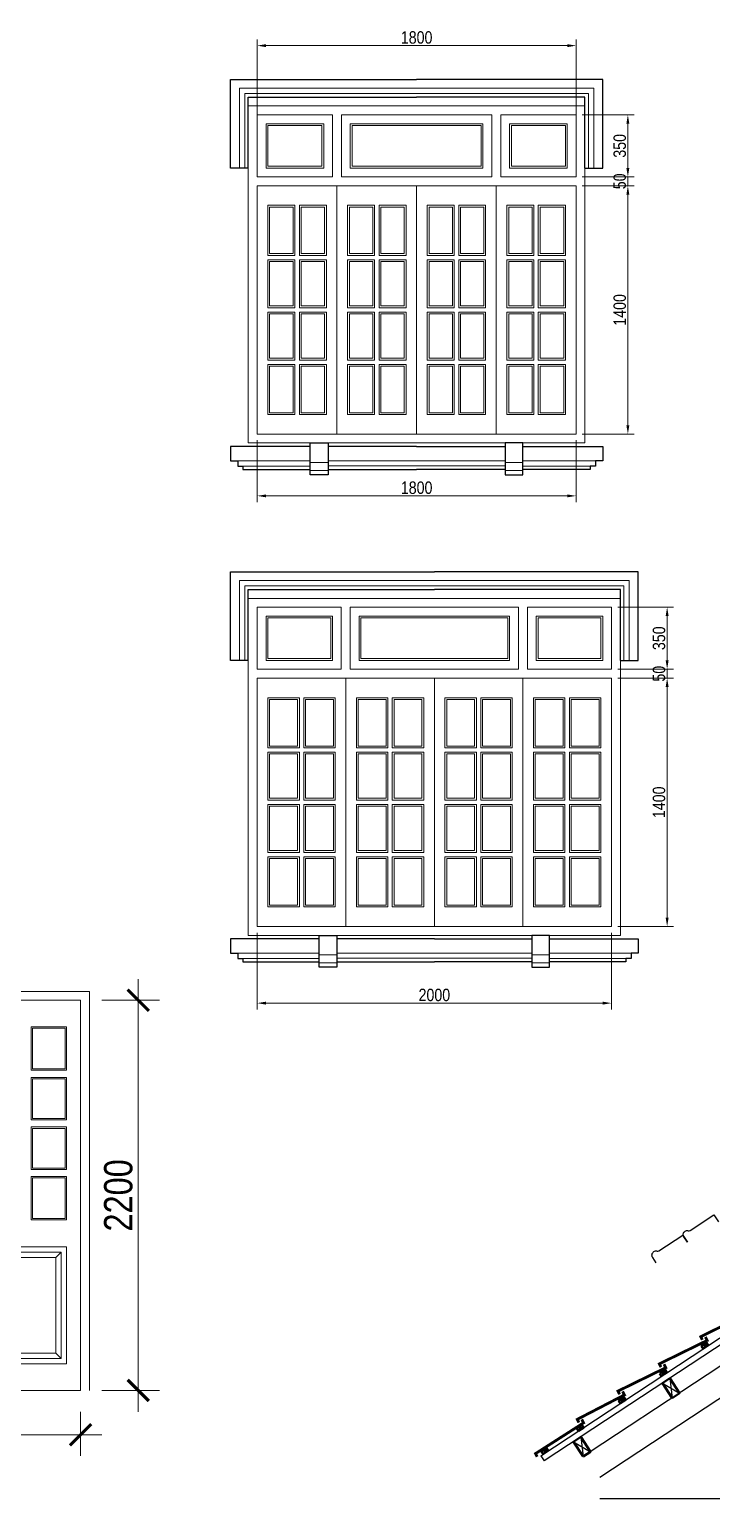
# Model space of a CAD drawing. Header units: millimetres. Extents: x -37049 to 129367, y 25385 to 90033.
# Drawn here: x 57353 to 61204, y 39070 to 47353 of the extents above; entities that cross this region are included whole.
import ezdxf

# ---------------------------------------------------------------- set-up
doc = ezdxf.new("R2010")
doc.units = ezdxf.units.MM
doc.header["$MEASUREMENT"] = 0
for name, color, linetype, lineweight in [('NCKHBAO', 191, 'Continuous', 13), ('NCUA', 4, 'Continuous', 20), ('NCUAMANH', 32, 'Continuous', 9), ('NKT', 9, 'Continuous', 0), ('NMANH2', 35, 'Continuous', 9), ('NMANH3', 25, 'Continuous', 9), ('NNGOI', 20, 'Continuous', 9), ('NTHAY2', 51, 'Continuous', 25), ('NTHAY3', 41, 'Continuous', 25), ('Ntuong2', 150, 'Continuous', 50)]:
    doc.layers.add(name, color=color, linetype=linetype, lineweight=lineweight)
doc.styles.add('AVO', font='vhelvcn.ttf')
doc.dimstyles.new('100', dxfattribs={"dimscale": 0, "dimtxt": 160, "dimasz": 120, "dimexe": 120, "dimexo": 120, "dimgap": 30, "dimtad": 1, "dimdec": 0, "dimzin": 0, "dimdsep": 46, "dimtxsty": 'AVO', "dimblk1": 'ARCHTICK', "dimblk2": 'ARCHTICK', "dimsah": 1, "dimcen": -2, "dimdle": 120, "dimclrd": 256, "dimclre": 256, "dimclrt": 7, "dimadec": 0, "dimazin": 0, "dimtfac": 1, "dimtdec": 0, "dimtix": 1, "dimtmove": 2, "dimatfit": 3, "dimldrblk": 'ARCHTICK', "dimfxl": 0, "dimtolj": 1, "dimtzin": 0, "dimlwd": 0, "dimlwe": 0, "dimarcsym": 0})
doc.dimstyles.new('100 Snho', dxfattribs={"dimscale": 0, "dimtxt": 70, "dimasz": 50, "dimexe": 35, "dimexo": 35, "dimgap": 10, "dimtad": 1, "dimdec": 0, "dimzin": 0, "dimdsep": 46, "dimtxsty": 'AVO', "dimcen": -2, "dimdle": 50, "dimclrd": 256, "dimclre": 256, "dimclrt": 3, "dimadec": 0, "dimazin": 0, "dimtfac": 1, "dimtdec": 0, "dimtix": 1, "dimtmove": 2, "dimatfit": 1, "dimldrblk": 'ARCHTICK', "dimfxl": 0, "dimtolj": 1, "dimtzin": 0, "dimlwd": -1, "dimlwe": -1, "dimarcsym": 0})

# ---------------------------------------------------------------- blocks, each defined once
blk = doc.blocks.new('*D456')
at = {"layer": 'DEFPOINTS', "color": 0}
for p in [(58639.1, 42295.5), (60639.1, 42295.5), (60639.1, 41863.2)]:
    blk.add_point(p, dxfattribs=at)
at = {"layer": 'NKT'}
for p, q in [((58639.1, 42260.5), (58639.1, 41828.2)), ((60639.1, 42260.5), (60639.1, 41828.2)), ((58689.1, 41863.2), (60589.1, 41863.2))]:
    blk.add_line(p, q, dxfattribs=at)
for points in [[(58689.1, 41871.6), (58689.1, 41854.9), (58639.1, 41863.2)], [(60589.1, 41871.6), (60589.1, 41854.9), (60639.1, 41863.2)]]:
    blk.add_solid(points, dxfattribs=at)
at = {"layer": 'NKT', "color": 3, "insert": (59639.1, 41909), "char_height": 70, "attachment_point": 5, "style": 'AVO'}
blk.add_mtext('\\A1;2000', dxfattribs=at)
blk = doc.blocks.new('_ARCHTICK')
at = {"color": 0, "linetype": 'ByBlock', "const_width": 0.15}
blk.add_lwpolyline([(-0.5, -0.5), (0.5, 0.5)], dxfattribs=at)
blk = doc.blocks.new('*D457')
at = {"layer": 'DEFPOINTS', "color": 0}
for p in [(60639.1, 43695.5), (60952.9, 43695.5), (60639.1, 42295.5)]:
    blk.add_point(p, dxfattribs=at)
at = {"layer": 'NKT'}
for p, q in [((60674.1, 43695.5), (60987.9, 43695.5)), ((60952.9, 42345.5), (60952.9, 43645.5)), ((60674.1, 42295.5), (60987.9, 42295.5))]:
    blk.add_line(p, q, dxfattribs=at)
for points in [[(60944.5, 43645.5), (60961.2, 43645.5), (60952.9, 43695.5)], [(60944.5, 42345.5), (60961.2, 42345.5), (60952.9, 42295.5)]]:
    blk.add_solid(points, dxfattribs=at)
at = {"layer": 'NKT', "color": 3, "insert": (60907.1, 42995.5), "char_height": 70, "attachment_point": 5, "rotation": 90, "style": 'AVO'}
blk.add_mtext('\\A1;1400', dxfattribs=at)
blk = doc.blocks.new('*D465')
at = {"layer": 'DEFPOINTS', "color": 0}
for p in [(56442.7, 39679.4), (57642.7, 39679.4), (57642.7, 39430)]:
    blk.add_point(p, dxfattribs=at)
at = {"layer": 'NKT', "lineweight": 0}
for p, q in [((56442.7, 39559.4), (56442.7, 39310)), ((57642.7, 39559.4), (57642.7, 39310)), ((56322.7, 39430), (57762.7, 39430))]:
    blk.add_line(p, q, dxfattribs=at)
at = {"layer": 'NKT', "lineweight": 0, "xscale": 120, "yscale": 120, "zscale": 120}
for p, rotation in [((56442.7, 39430), 179.9999999999985), ((57642.7, 39430), 359.9999999999985)]:
    blk.add_blockref('_ARCHTICK', p, dxfattribs=dict(at, rotation=rotation))
at = {"layer": 'NKT', "color": 7, "insert": (57042.7, 39541.7), "char_height": 160, "attachment_point": 5, "style": 'AVO'}
blk.add_mtext('\\A1;1200', dxfattribs=at)
blk = doc.blocks.new('*D466')
at = {"layer": 'DEFPOINTS', "color": 0}
for p in [(57642.7, 41879.3), (57967.8, 41879.3), (57642.7, 39679.4)]:
    blk.add_point(p, dxfattribs=at)
at = {"layer": 'NKT', "lineweight": 0}
for p, q in [((57967.8, 39559.4), (57967.8, 41999.3)), ((57762.7, 41879.3), (58087.8, 41879.3)), ((57762.7, 39679.4), (58087.8, 39679.4))]:
    blk.add_line(p, q, dxfattribs=at)
at = {"layer": 'NKT', "lineweight": 0, "xscale": 120, "yscale": 120, "zscale": 120}
for p, rotation in [((57967.8, 41879.3), 89.99999999999847), ((57967.8, 39679.4), 269.9999999999985)]:
    blk.add_blockref('_ARCHTICK', p, dxfattribs=dict(at, rotation=rotation))
at = {"layer": 'NKT', "color": 7, "insert": (57856, 40779.3), "char_height": 160, "attachment_point": 5, "rotation": 90, "style": 'AVO'}
blk.add_mtext('\\A1;2200', dxfattribs=at)
blk = doc.blocks.new('*D469')
at = {"layer": 'DEFPOINTS', "color": 0}
for p in [(60439.1, 47261.7), (58639.1, 46821.7), (60439.1, 46821.7)]:
    blk.add_point(p, dxfattribs=at)
at = {"layer": 'NKT'}
for p, q in [((58639.1, 46856.7), (58639.1, 47296.7)), ((58689.1, 47261.7), (60389.1, 47261.7)), ((60439.1, 46856.7), (60439.1, 47296.7))]:
    blk.add_line(p, q, dxfattribs=at)
for points in [[(58689.1, 47270.1), (58689.1, 47253.4), (58639.1, 47261.7)], [(60389.1, 47270.1), (60389.1, 47253.4), (60439.1, 47261.7)]]:
    blk.add_solid(points, dxfattribs=at)
at = {"layer": 'NKT', "color": 3, "insert": (59539.1, 47307.5), "char_height": 70, "attachment_point": 5, "style": 'AVO'}
blk.add_mtext('\\A1;1800', dxfattribs=at)
blk = doc.blocks.new('*D470')
at = {"layer": 'DEFPOINTS', "color": 0}
for p in [(60439.1, 46871.7), (60439.1, 46521.7), (60731.3, 46521.7)]:
    blk.add_point(p, dxfattribs=at)
at = {"layer": 'NKT'}
for p, q in [((60474.1, 46871.7), (60766.3, 46871.7)), ((60731.3, 46821.7), (60731.3, 46571.7)), ((60474.1, 46521.7), (60766.3, 46521.7))]:
    blk.add_line(p, q, dxfattribs=at)
for points in [[(60722.9, 46821.7), (60739.6, 46821.7), (60731.3, 46871.7)], [(60722.9, 46571.7), (60739.6, 46571.7), (60731.3, 46521.7)]]:
    blk.add_solid(points, dxfattribs=at)
at = {"layer": 'NKT', "color": 3, "insert": (60685.5, 46696.7), "char_height": 70, "attachment_point": 5, "rotation": 90, "style": 'AVO'}
blk.add_mtext('\\A1;350', dxfattribs=at)
blk = doc.blocks.new('*D471')
at = {"layer": 'DEFPOINTS', "color": 0}
for p in [(60439.1, 46471.7), (60439.1, 45071.7), (60731.3, 45071.7)]:
    blk.add_point(p, dxfattribs=at)
at = {"layer": 'NKT'}
for p, q in [((60474.1, 46471.7), (60766.3, 46471.7)), ((60731.3, 46421.7), (60731.3, 45121.7)), ((60474.1, 45071.7), (60766.3, 45071.7))]:
    blk.add_line(p, q, dxfattribs=at)
for points in [[(60722.9, 46421.7), (60739.6, 46421.7), (60731.3, 46471.7)], [(60722.9, 45121.7), (60739.6, 45121.7), (60731.3, 45071.7)]]:
    blk.add_solid(points, dxfattribs=at)
at = {"layer": 'NKT', "color": 3, "insert": (60685.5, 45771.7), "char_height": 70, "attachment_point": 5, "rotation": 90, "style": 'AVO'}
blk.add_mtext('\\A1;1400', dxfattribs=at)
blk = doc.blocks.new('A$C03FF69CA')
at = {"layer": 'NTHAY2'}
for p, q in [((50, 100), (0, 0)), ((0, 100), (50, 0))]:
    blk.add_line(p, q, dxfattribs=at)
at = {"layer": 'Ntuong2'}
blk.add_lwpolyline([(0, 0), (50, 0), (50, 100), (0, 100)], close=True, dxfattribs=at)
blk = doc.blocks.new('*D824')
at = {"layer": 'DEFPOINTS', "color": 0}
for p in [(58639.1, 45071.7), (60439.1, 45071.7), (60439.1, 44723.2)]:
    blk.add_point(p, dxfattribs=at)
at = {"layer": 'NKT'}
for p, q in [((58639.1, 45036.7), (58639.1, 44688.2)), ((60439.1, 45036.7), (60439.1, 44688.2)), ((58689.1, 44723.2), (60389.1, 44723.2))]:
    blk.add_line(p, q, dxfattribs=at)
for points in [[(58689.1, 44731.5), (58689.1, 44714.9), (58639.1, 44723.2)], [(60389.1, 44731.5), (60389.1, 44714.9), (60439.1, 44723.2)]]:
    blk.add_solid(points, dxfattribs=at)
at = {"layer": 'NKT', "color": 3, "insert": (59539.1, 44768.9), "char_height": 70, "attachment_point": 5, "style": 'AVO'}
blk.add_mtext('\\A1;1800', dxfattribs=at)
blk = doc.blocks.new('*D825')
at = {"layer": 'DEFPOINTS', "color": 0}
for p in [(60439.1, 46521.7), (60439.1, 46471.7), (60731.3, 46471.7)]:
    blk.add_point(p, dxfattribs=at)
at = {"layer": 'NKT'}
for p, q in [((60731.3, 46571.7), (60731.3, 46621.7)), ((60474.1, 46521.7), (60766.3, 46521.7)), ((60731.3, 46521.7), (60731.3, 46471.7)), ((60474.1, 46471.7), (60766.3, 46471.7)), ((60731.3, 46421.7), (60731.3, 46371.7))]:
    blk.add_line(p, q, dxfattribs=at)
for points in [[(60722.9, 46571.7), (60739.6, 46571.7), (60731.3, 46521.7)], [(60722.9, 46421.7), (60739.6, 46421.7), (60731.3, 46471.7)]]:
    blk.add_solid(points, dxfattribs=at)
at = {"layer": 'NKT', "color": 3, "insert": (60685.5, 46496.7), "char_height": 70, "attachment_point": 5, "rotation": 90, "style": 'AVO'}
blk.add_mtext('\\A1;50', dxfattribs=at)
blk = doc.blocks.new('*D826')
at = {"layer": 'DEFPOINTS', "color": 0}
for p in [(60639.1, 43745.5), (60952.9, 43745.5), (60639.1, 43695.5)]:
    blk.add_point(p, dxfattribs=at)
at = {"layer": 'NKT'}
for p, q in [((60952.9, 43795.5), (60952.9, 43845.5)), ((60674.1, 43745.5), (60987.9, 43745.5)), ((60952.9, 43695.5), (60952.9, 43745.5)), ((60674.1, 43695.5), (60987.9, 43695.5)), ((60952.9, 43645.5), (60952.9, 43595.5))]:
    blk.add_line(p, q, dxfattribs=at)
for points in [[(60944.5, 43795.5), (60961.2, 43795.5), (60952.9, 43745.5)], [(60944.5, 43645.5), (60961.2, 43645.5), (60952.9, 43695.5)]]:
    blk.add_solid(points, dxfattribs=at)
at = {"layer": 'NKT', "color": 3, "insert": (60907.1, 43720.5), "char_height": 70, "attachment_point": 5, "rotation": 90, "style": 'AVO'}
blk.add_mtext('\\A1;50', dxfattribs=at)
blk = doc.blocks.new('*D827')
at = {"layer": 'DEFPOINTS', "color": 0}
for p in [(60639.1, 44095.5), (60952.9, 44095.5), (60639.1, 43745.5)]:
    blk.add_point(p, dxfattribs=at)
at = {"layer": 'NKT'}
for p, q in [((60674.1, 44095.5), (60987.9, 44095.5)), ((60952.9, 43795.5), (60952.9, 44045.5)), ((60674.1, 43745.5), (60987.9, 43745.5))]:
    blk.add_line(p, q, dxfattribs=at)
for points in [[(60944.5, 44045.5), (60961.2, 44045.5), (60952.9, 44095.5)], [(60944.5, 43795.5), (60961.2, 43795.5), (60952.9, 43745.5)]]:
    blk.add_solid(points, dxfattribs=at)
at = {"layer": 'NKT', "color": 3, "insert": (60907.1, 43920.5), "char_height": 70, "attachment_point": 5, "rotation": 90, "style": 'AVO'}
blk.add_mtext('\\A1;350', dxfattribs=at)

msp = doc.modelspace()

# ---------------------------------------------------------------- linework, layer by layer
at = {"layer": 'NCKHBAO'}
for points in [[(60489.1, 45021.7), (58589.1, 45021.7), (58589.1, 46921.7), (60489.1, 46921.7)], [(60689.1, 42245.5), (58589.1, 42245.5), (58589.1, 44145.5), (60689.1, 44145.5)]]:
    msp.add_lwpolyline(points, close=True, dxfattribs=at)
msp.add_lwpolyline([(57692.7, 39679.4), (57692.7, 41929.3), (56392.7, 41929.3), (56392.7, 39679.4)], dxfattribs=at)
at = {"layer": 'NCUA'}
for points in [[(59064.6, 46871.7), (59064.6, 46521.7), (58639.1, 46521.7), (58639.1, 46871.7), (59064.6, 46871.7)], [(59114.6, 46521.7), (59114.6, 46871.7), (59963.6, 46871.7), (59963.6, 46521.7), (59114.6, 46521.7)], [(60013.6, 46871.7), (60013.6, 46521.7), (60439.1, 46521.7), (60439.1, 46871.7), (60013.6, 46871.7)], [(59114.1, 44095.5), (59114.1, 43745.5), (58639.1, 43745.5), (58639.1, 44095.5), (59114.1, 44095.5)], [(59164.1, 43745.5), (59164.1, 44095.5), (60114.1, 44095.5), (60114.1, 43745.5), (59164.1, 43745.5)], [(60164.1, 44095.5), (60164.1, 43745.5), (60639.1, 43745.5), (60639.1, 44095.5), (60164.1, 44095.5)], [(57642.7, 39679.4), (57642.7, 41879.3), (57042.7, 41879.3), (57042.7, 39679.4), (57642.7, 39679.4), (57642.7, 39679.4)]]:
    msp.add_lwpolyline(points, dxfattribs=at)
for points in [[(58689.1, 46821.7), (59014.6, 46821.7), (59014.6, 46571.7), (58689.1, 46571.7)], [(59164.6, 46821.7), (59913.6, 46821.7), (59913.6, 46571.7), (59164.6, 46571.7)], [(60389.1, 46821.7), (60063.6, 46821.7), (60063.6, 46571.7), (60389.1, 46571.7)], [(59089.6, 46471.7), (58639.1, 46471.7), (58639.1, 45071.7), (59089.6, 45071.7)], [(59539.1, 46471.7), (59089.6, 46471.7), (59089.6, 45071.7), (59539.1, 45071.7)], [(59988.6, 46471.7), (59539.1, 46471.7), (59539.1, 45071.7), (59988.6, 45071.7)], [(60439.1, 46471.7), (59988.6, 46471.7), (59988.6, 45071.7), (60439.1, 45071.7)], [(58852.4, 46361.7), (58699.1, 46361.7), (58699.1, 46079.2), (58852.4, 46079.2)], [(59029.6, 46361.7), (58877.4, 46361.7), (58877.4, 46079.2), (59029.6, 46079.2)], [(59301.9, 46361.7), (59149.6, 46361.7), (59149.6, 46079.2), (59301.9, 46079.2)], [(59479.1, 46361.7), (59326.9, 46361.7), (59326.9, 46079.2), (59479.1, 46079.2)], [(59751.4, 46361.7), (59599.1, 46361.7), (59599.1, 46079.2), (59751.4, 46079.2)], [(59928.6, 46361.7), (59776.4, 46361.7), (59776.4, 46079.2), (59928.6, 46079.2)], [(60200.9, 46361.7), (60048.6, 46361.7), (60048.6, 46079.2), (60200.9, 46079.2)], [(60379.1, 46361.7), (60225.9, 46361.7), (60225.9, 46079.2), (60379.1, 46079.2)], [(58852.4, 46054.2), (58699.1, 46054.2), (58699.1, 45784.2), (58852.4, 45784.2)], [(59029.6, 46054.2), (58877.4, 46054.2), (58877.4, 45784.2), (59029.6, 45784.2)], [(59301.9, 46054.2), (59149.6, 46054.2), (59149.6, 45784.2), (59301.9, 45784.2)], [(59479.1, 46054.2), (59326.9, 46054.2), (59326.9, 45784.2), (59479.1, 45784.2)], [(59751.4, 46054.2), (59599.1, 46054.2), (59599.1, 45784.2), (59751.4, 45784.2)], [(59928.6, 46054.2), (59776.4, 46054.2), (59776.4, 45784.2), (59928.6, 45784.2)], [(60200.9, 46054.2), (60048.6, 46054.2), (60048.6, 45784.2), (60200.9, 45784.2)], [(60379.1, 46054.2), (60225.9, 46054.2), (60225.9, 45784.2), (60379.1, 45784.2)], [(58852.4, 45759.2), (58699.1, 45759.2), (58699.1, 45489.2), (58852.4, 45489.2)], [(59029.6, 45759.2), (58877.4, 45759.2), (58877.4, 45489.2), (59029.6, 45489.2)], [(59301.9, 45759.2), (59149.6, 45759.2), (59149.6, 45489.2), (59301.9, 45489.2)], [(59479.1, 45759.2), (59326.9, 45759.2), (59326.9, 45489.2), (59479.1, 45489.2)], [(59751.4, 45759.2), (59599.1, 45759.2), (59599.1, 45489.2), (59751.4, 45489.2)], [(59928.6, 45759.2), (59776.4, 45759.2), (59776.4, 45489.2), (59928.6, 45489.2)], [(60200.9, 45759.2), (60048.6, 45759.2), (60048.6, 45489.2), (60200.9, 45489.2)], [(60379.1, 45759.2), (60225.9, 45759.2), (60225.9, 45489.2), (60379.1, 45489.2)], [(58852.4, 45464.2), (58699.1, 45464.2), (58699.1, 45181.7), (58852.4, 45181.7)], [(59029.6, 45464.2), (58877.4, 45464.2), (58877.4, 45181.7), (59029.6, 45181.7)], [(59301.9, 45464.2), (59149.6, 45464.2), (59149.6, 45181.7), (59301.9, 45181.7)], [(59479.1, 45464.2), (59326.9, 45464.2), (59326.9, 45181.7), (59479.1, 45181.7)], [(59751.4, 45464.2), (59599.1, 45464.2), (59599.1, 45181.7), (59751.4, 45181.7)], [(59928.6, 45464.2), (59776.4, 45464.2), (59776.4, 45181.7), (59928.6, 45181.7)], [(60200.9, 45464.2), (60048.6, 45464.2), (60048.6, 45181.7), (60200.9, 45181.7)], [(60379.1, 45464.2), (60225.9, 45464.2), (60225.9, 45181.7), (60379.1, 45181.7)], [(58689.1, 44045.5), (59064.1, 44045.5), (59064.1, 43795.5), (58689.1, 43795.5)], [(59214.1, 44045.5), (60064.1, 44045.5), (60064.1, 43795.5), (59214.1, 43795.5)], [(60589.1, 44045.5), (60214.1, 44045.5), (60214.1, 43795.5), (60589.1, 43795.5)], [(58639.1, 43695.5), (59139.1, 43695.5), (59139.1, 42295.5), (58639.1, 42295.5)], [(59139.1, 43695.5), (59639.1, 43695.5), (59639.1, 42295.5), (59139.1, 42295.5)], [(59639.1, 43695.5), (60139.1, 43695.5), (60139.1, 42295.5), (59639.1, 42295.5)], [(60139.1, 43695.5), (60639.1, 43695.5), (60639.1, 42295.5), (60139.1, 42295.5)], [(58877.4, 43585.5), (58699.1, 43585.5), (58699.1, 43303), (58877.4, 43303)], [(59079.6, 43585.5), (58902.4, 43585.5), (58902.4, 43303), (59079.6, 43303)], [(59376.9, 43585.5), (59199.6, 43585.5), (59199.6, 43303), (59376.9, 43303)], [(59579.1, 43585.5), (59401.9, 43585.5), (59401.9, 43303), (59579.1, 43303)], [(59876.4, 43585.5), (59699.1, 43585.5), (59699.1, 43303), (59876.4, 43303)], [(60078.6, 43585.5), (59901.4, 43585.5), (59901.4, 43303), (60078.6, 43303)], [(60375.9, 43585.5), (60198.6, 43585.5), (60198.6, 43303), (60375.9, 43303)], [(60579.1, 43585.5), (60400.9, 43585.5), (60400.9, 43303), (60579.1, 43303)], [(58877.4, 43278), (58699.1, 43278), (58699.1, 43008), (58877.4, 43008)], [(59079.6, 43278), (58902.4, 43278), (58902.4, 43008), (59079.6, 43008)], [(59376.9, 43278), (59199.6, 43278), (59199.6, 43008), (59376.9, 43008)], [(59579.1, 43278), (59401.9, 43278), (59401.9, 43008), (59579.1, 43008)], [(59876.4, 43278), (59699.1, 43278), (59699.1, 43008), (59876.4, 43008)], [(60078.6, 43278), (59901.4, 43278), (59901.4, 43008), (60078.6, 43008)], [(60375.9, 43278), (60198.6, 43278), (60198.6, 43008), (60375.9, 43008)], [(60579.1, 43278), (60400.9, 43278), (60400.9, 43008), (60579.1, 43008)], [(58877.4, 42983), (58699.1, 42983), (58699.1, 42713), (58877.4, 42713)], [(59079.6, 42983), (58902.4, 42983), (58902.4, 42713), (59079.6, 42713)], [(59376.9, 42983), (59199.6, 42983), (59199.6, 42713), (59376.9, 42713)], [(59579.1, 42983), (59401.9, 42983), (59401.9, 42713), (59579.1, 42713)], [(59876.4, 42983), (59699.1, 42983), (59699.1, 42713), (59876.4, 42713)], [(60078.6, 42983), (59901.4, 42983), (59901.4, 42713), (60078.6, 42713)], [(60375.9, 42983), (60198.6, 42983), (60198.6, 42713), (60375.9, 42713)], [(60579.1, 42983), (60400.9, 42983), (60400.9, 42713), (60579.1, 42713)], [(58877.4, 42688), (58699.1, 42688), (58699.1, 42405.5), (58877.4, 42405.5)], [(59079.6, 42688), (58902.4, 42688), (58902.4, 42405.5), (59079.6, 42405.5)], [(59376.9, 42688), (59199.6, 42688), (59199.6, 42405.5), (59376.9, 42405.5)], [(59579.1, 42688), (59401.9, 42688), (59401.9, 42405.5), (59579.1, 42405.5)], [(59876.4, 42688), (59699.1, 42688), (59699.1, 42405.5), (59876.4, 42405.5)], [(60078.6, 42688), (59901.4, 42688), (59901.4, 42405.5), (60078.6, 42405.5)], [(60375.9, 42688), (60198.6, 42688), (60198.6, 42405.5), (60375.9, 42405.5)], [(60579.1, 42688), (60400.9, 42688), (60400.9, 42405.5), (60579.1, 42405.5)], [(57562.7, 41729.3), (57362.7, 41729.3), (57362.7, 41484.7), (57562.7, 41484.7)], [(57562.7, 41205.2), (57362.7, 41205.2), (57362.7, 41444.7), (57562.7, 41444.7)], [(57562.7, 41165.2), (57362.7, 41165.2), (57362.7, 40925.6), (57562.7, 40925.6)], [(57562.7, 40885.6), (57362.7, 40885.6), (57362.7, 40641.1), (57562.7, 40641.1)], [(57562.7, 40489.4), (57122.7, 40489.4), (57122.7, 39829.4), (57562.7, 39829.4)]]:
    msp.add_lwpolyline(points, close=True, dxfattribs=at)
at = {"layer": 'NCUAMANH'}
for p, q in [((57532.7, 40459.4), (57502.7, 40429.4)), ((57532.7, 39859.4), (57502.7, 39889.4))]:
    msp.add_line(p, q, dxfattribs=at)
for points in [[(58699.1, 46811.7), (59004.6, 46811.7), (59004.6, 46581.7), (58699.1, 46581.7)], [(59174.6, 46811.7), (59903.6, 46811.7), (59903.6, 46581.7), (59174.6, 46581.7)], [(60379.1, 46811.7), (60073.6, 46811.7), (60073.6, 46581.7), (60379.1, 46581.7)], [(58842.4, 46351.7), (58709.1, 46351.7), (58709.1, 46089.2), (58842.4, 46089.2)], [(59019.6, 46351.7), (58887.4, 46351.7), (58887.4, 46089.2), (59019.6, 46089.2)], [(59291.9, 46351.7), (59159.6, 46351.7), (59159.6, 46089.2), (59291.9, 46089.2)], [(59469.1, 46351.7), (59336.9, 46351.7), (59336.9, 46089.2), (59469.1, 46089.2)], [(59741.4, 46351.7), (59609.1, 46351.7), (59609.1, 46089.2), (59741.4, 46089.2)], [(59918.6, 46351.7), (59786.4, 46351.7), (59786.4, 46089.2), (59918.6, 46089.2)], [(60190.9, 46351.7), (60058.6, 46351.7), (60058.6, 46089.2), (60190.9, 46089.2)], [(60369.1, 46351.7), (60235.9, 46351.7), (60235.9, 46089.2), (60369.1, 46089.2)], [(58842.4, 46044.2), (58709.1, 46044.2), (58709.1, 45794.2), (58842.4, 45794.2)], [(59019.6, 46044.2), (58887.4, 46044.2), (58887.4, 45794.2), (59019.6, 45794.2)], [(59291.9, 46044.2), (59159.6, 46044.2), (59159.6, 45794.2), (59291.9, 45794.2)], [(59469.1, 46044.2), (59336.9, 46044.2), (59336.9, 45794.2), (59469.1, 45794.2)], [(59741.4, 46044.2), (59609.1, 46044.2), (59609.1, 45794.2), (59741.4, 45794.2)], [(59918.6, 46044.2), (59786.4, 46044.2), (59786.4, 45794.2), (59918.6, 45794.2)], [(60190.9, 46044.2), (60058.6, 46044.2), (60058.6, 45794.2), (60190.9, 45794.2)], [(60369.1, 46044.2), (60235.9, 46044.2), (60235.9, 45794.2), (60369.1, 45794.2)], [(58842.4, 45749.2), (58709.1, 45749.2), (58709.1, 45499.2), (58842.4, 45499.2)], [(59019.6, 45749.2), (58887.4, 45749.2), (58887.4, 45499.2), (59019.6, 45499.2)], [(59291.9, 45749.2), (59159.6, 45749.2), (59159.6, 45499.2), (59291.9, 45499.2)], [(59469.1, 45749.2), (59336.9, 45749.2), (59336.9, 45499.2), (59469.1, 45499.2)], [(59741.4, 45749.2), (59609.1, 45749.2), (59609.1, 45499.2), (59741.4, 45499.2)], [(59918.6, 45749.2), (59786.4, 45749.2), (59786.4, 45499.2), (59918.6, 45499.2)], [(60190.9, 45749.2), (60058.6, 45749.2), (60058.6, 45499.2), (60190.9, 45499.2)], [(60369.1, 45749.2), (60235.9, 45749.2), (60235.9, 45499.2), (60369.1, 45499.2)], [(58842.4, 45454.2), (58709.1, 45454.2), (58709.1, 45191.7), (58842.4, 45191.7)], [(59019.6, 45454.2), (58887.4, 45454.2), (58887.4, 45191.7), (59019.6, 45191.7)], [(59291.9, 45454.2), (59159.6, 45454.2), (59159.6, 45191.7), (59291.9, 45191.7)], [(59469.1, 45454.2), (59336.9, 45454.2), (59336.9, 45191.7), (59469.1, 45191.7)], [(59741.4, 45454.2), (59609.1, 45454.2), (59609.1, 45191.7), (59741.4, 45191.7)], [(59918.6, 45454.2), (59786.4, 45454.2), (59786.4, 45191.7), (59918.6, 45191.7)], [(60190.9, 45454.2), (60058.6, 45454.2), (60058.6, 45191.7), (60190.9, 45191.7)], [(60369.1, 45454.2), (60235.9, 45454.2), (60235.9, 45191.7), (60369.1, 45191.7)], [(58699.1, 44035.5), (59054.1, 44035.5), (59054.1, 43805.5), (58699.1, 43805.5)], [(59224.1, 44035.5), (60054.1, 44035.5), (60054.1, 43805.5), (59224.1, 43805.5)], [(60579.1, 44035.5), (60224.1, 44035.5), (60224.1, 43805.5), (60579.1, 43805.5)], [(58867.4, 43575.5), (58709.1, 43575.5), (58709.1, 43313), (58867.4, 43313)], [(59069.6, 43575.5), (58912.4, 43575.5), (58912.4, 43313), (59069.6, 43313)], [(59366.9, 43575.5), (59209.6, 43575.5), (59209.6, 43313), (59366.9, 43313)], [(59569.1, 43575.5), (59411.9, 43575.5), (59411.9, 43313), (59569.1, 43313)], [(59866.4, 43575.5), (59709.1, 43575.5), (59709.1, 43313), (59866.4, 43313)], [(60068.6, 43575.5), (59911.4, 43575.5), (59911.4, 43313), (60068.6, 43313)], [(60365.9, 43575.5), (60208.6, 43575.5), (60208.6, 43313), (60365.9, 43313)], [(60569.1, 43575.5), (60410.9, 43575.5), (60410.9, 43313), (60569.1, 43313)], [(58867.4, 43268), (58709.1, 43268), (58709.1, 43018), (58867.4, 43018)], [(59069.6, 43268), (58912.4, 43268), (58912.4, 43018), (59069.6, 43018)], [(59366.9, 43268), (59209.6, 43268), (59209.6, 43018), (59366.9, 43018)], [(59569.1, 43268), (59411.9, 43268), (59411.9, 43018), (59569.1, 43018)], [(59866.4, 43268), (59709.1, 43268), (59709.1, 43018), (59866.4, 43018)], [(60068.6, 43268), (59911.4, 43268), (59911.4, 43018), (60068.6, 43018)], [(60365.9, 43268), (60208.6, 43268), (60208.6, 43018), (60365.9, 43018)], [(60569.1, 43268), (60410.9, 43268), (60410.9, 43018), (60569.1, 43018)], [(58867.4, 42973), (58709.1, 42973), (58709.1, 42723), (58867.4, 42723)], [(59069.6, 42973), (58912.4, 42973), (58912.4, 42723), (59069.6, 42723)], [(59366.9, 42973), (59209.6, 42973), (59209.6, 42723), (59366.9, 42723)], [(59569.1, 42973), (59411.9, 42973), (59411.9, 42723), (59569.1, 42723)], [(59866.4, 42973), (59709.1, 42973), (59709.1, 42723), (59866.4, 42723)], [(60068.6, 42973), (59911.4, 42973), (59911.4, 42723), (60068.6, 42723)], [(60365.9, 42973), (60208.6, 42973), (60208.6, 42723), (60365.9, 42723)], [(60569.1, 42973), (60410.9, 42973), (60410.9, 42723), (60569.1, 42723)], [(58867.4, 42678), (58709.1, 42678), (58709.1, 42415.5), (58867.4, 42415.5)], [(59069.6, 42678), (58912.4, 42678), (58912.4, 42415.5), (59069.6, 42415.5)], [(59366.9, 42678), (59209.6, 42678), (59209.6, 42415.5), (59366.9, 42415.5)], [(59569.1, 42678), (59411.9, 42678), (59411.9, 42415.5), (59569.1, 42415.5)], [(59866.4, 42678), (59709.1, 42678), (59709.1, 42415.5), (59866.4, 42415.5)], [(60068.6, 42678), (59911.4, 42678), (59911.4, 42415.5), (60068.6, 42415.5)], [(60365.9, 42678), (60208.6, 42678), (60208.6, 42415.5), (60365.9, 42415.5)], [(60569.1, 42678), (60410.9, 42678), (60410.9, 42415.5), (60569.1, 42415.5)], [(57554.7, 41721.3), (57370.7, 41721.3), (57370.7, 41492.7), (57554.7, 41492.7)], [(57554.7, 41213.2), (57370.7, 41213.2), (57370.7, 41436.7), (57554.7, 41436.7)], [(57554.7, 41157.2), (57370.7, 41157.2), (57370.7, 40933.6), (57554.7, 40933.6)], [(57554.7, 40877.6), (57370.7, 40877.6), (57370.7, 40649.1), (57554.7, 40649.1)], [(57152.7, 40459.4), (57532.7, 40459.4), (57532.7, 39859.4), (57152.7, 39859.4)], [(57182.7, 40429.4), (57502.7, 40429.4), (57502.7, 39889.4), (57182.7, 39889.4)]]:
    msp.add_lwpolyline(points, close=True, dxfattribs=at)
at = {"layer": 'NMANH2'}
for points in [[(58539.1, 46571.7), (58539.1, 47021.7), (59539.1, 47021.7)], [(58569.1, 46571.7), (58569.1, 46991.7), (59539.1, 46991.7)], [(60539.1, 46571.7), (60539.1, 47021.7), (59539.1, 47021.7)], [(60509.1, 46571.7), (60509.1, 46991.7), (59539.1, 46991.7)], [(58539.1, 43795.5), (58539.1, 44245.5), (59639.1, 44245.5)], [(60739.1, 43795.5), (60739.1, 44245.5), (59639.1, 44245.5)], [(58569.1, 43795.5), (58569.1, 44215.5), (59639.1, 44215.5)], [(60709.1, 43795.5), (60709.1, 44215.5), (59639.1, 44215.5)]]:
    msp.add_lwpolyline(points, dxfattribs=at)
at = {"layer": 'NMANH3'}
for p, q in [((58529.1, 44921.7), (58939.1, 44921.7)), ((58939.1, 44911.7), (59039.1, 44911.7)), ((59039.1, 44921.7), (59539.1, 44921.7)), ((60039.1, 44921.7), (59539.1, 44921.7)), ((60139.1, 44911.7), (60039.1, 44911.7)), ((60549.1, 44921.7), (60139.1, 44921.7)), ((58559.1, 44891.7), (58939.1, 44891.7)), ((58939.1, 44866.7), (59039.1, 44866.7)), ((59039.1, 44892.3), (59539.1, 44892.3)), ((60039.1, 44892.3), (59539.1, 44892.3)), ((60139.1, 44866.7), (60039.1, 44866.7)), ((60519.1, 44891.7), (60139.1, 44891.7)), ((58529.1, 42145.4), (58989.1, 42145.4)), ((58559.1, 42115.4), (58989.1, 42115.4)), ((58989.1, 42135.4), (59089.1, 42135.4)), ((58989.1, 42090.4), (59089.1, 42090.4)), ((59089.1, 42145.4), (59639.1, 42145.4)), ((59089.1, 42116), (59639.1, 42116)), ((60189.1, 42145.4), (59639.1, 42145.4)), ((60189.1, 42116), (59639.1, 42116)), ((60289.1, 42135.4), (60189.1, 42135.4)), ((60289.1, 42090.4), (60189.1, 42090.4)), ((60749.1, 42145.4), (60289.1, 42145.4)), ((60719.1, 42115.4), (60289.1, 42115.4))]:
    msp.add_line(p, q, dxfattribs=at)
at = {"layer": 'NNGOI', "const_width": 15.8}
for points in [[(61401.9, 40134.7), (61412.2, 40115), (61142.3, 39982.8), (61151.8, 39964.8)], [(61168.4, 39981.2), (61178.8, 39961.5), (60908.8, 39829.3), (60918.3, 39811.3)], [(60935, 39827.7), (60945.4, 39808), (60675.4, 39675.8), (60684.9, 39657.8)], [(60701.6, 39674.2), (60711.9, 39654.5), (60445.5, 39516.4), (60455, 39498.4)], [(60471, 39516.4), (60481.3, 39496.8), (60209.9, 39323.4), (60219.4, 39305.4)]]:
    msp.add_lwpolyline(points, dxfattribs=at)
at = {"layer": 'NTHAY2'}
msp.add_line((60239.4, 39311.5), (60259, 39281.8), dxfattribs=at)
for points in [[(60239.4, 39311.5), (62873.2, 41043.5), (65507, 39311.5)], [(65487.5, 39281.8), (62873.2, 41000.9), (60259, 39281.8)]]:
    msp.add_lwpolyline(points, dxfattribs=at)
for points in [[(61067, 40514.8), (61047.4, 40544.7, -0.414214), (61054.2, 40577.5), (61058, 40580, -0.228928), (61068.2, 40581.4), (61072, 40580.1, 0.228928), (61082.2, 40581.5), (61217.1, 40669.9), (61243.1, 40630.2)], [(60890.9, 40399.3), (60871.3, 40429.2, -0.414214), (60878.1, 40462.1), (60881.9, 40464.6, -0.228928), (60892.2, 40465.9), (60895.9, 40464.7, 0.228928), (60906.1, 40466), (61041, 40554.4), (61067, 40514.8)]]:
    msp.add_lwpolyline(points, format="xyb", dxfattribs=at)
at = {"layer": 'NTHAY3'}
for p, q in [((59039.1, 44872.3), (59539.1, 44872.3)), ((60039.1, 44872.3), (59539.1, 44872.3)), ((59089.1, 42096), (59639.1, 42096)), ((60189.1, 42096), (59639.1, 42096))]:
    msp.add_line(p, q, dxfattribs=at)
at = {"layer": 'NTHAY3', "ltscale": 0.75}
msp.add_line((60573.2, 39069.6), (65010.3, 39069.6), dxfattribs=at)
at = {"layer": 'NTHAY3'}
for points in [[(58589.1, 46571.7), (58489.1, 46571.7), (58489.1, 47071.7), (59539.1, 47071.7)], [(60489.1, 46571.7), (60589.1, 46571.7), (60589.1, 47071.7), (59539.1, 47071.7)], [(58589.1, 46571.7), (58589.1, 46971.7), (59539.1, 46971.7)], [(60489.1, 46571.7), (60489.1, 46971.7), (59539.1, 46971.7)], [(58939.1, 45001.7), (58489.1, 45001.7), (58489.1, 44921.7), (58499.1, 44921.7), (58499.1, 44921.7), (58529.1, 44921.7), (58529.1, 44891.7), (58559.1, 44891.7), (58559.1, 44871.7), (58939.1, 44871.7)], [(59539.1, 45001.7), (59039.1, 45001.7)], [(59539.1, 45001.7), (60039.1, 45001.7)], [(60139.1, 45001.7), (60589.1, 45001.7), (60589.1, 44921.7), (60579.1, 44921.7), (60579.1, 44921.7), (60549.1, 44921.7), (60549.1, 44891.7), (60519.1, 44891.7), (60519.1, 44871.7), (60139.1, 44871.7)], [(58589.1, 43795.5), (58489.1, 43795.5), (58489.1, 44295.5), (59639.1, 44295.5)], [(60689.1, 43795.5), (60789.1, 43795.5), (60789.1, 44295.5), (59639.1, 44295.5)], [(58589.1, 43795.5), (58589.1, 44195.5), (59639.1, 44195.5)], [(60689.1, 43795.5), (60689.1, 44195.5), (59639.1, 44195.5)], [(58989.1, 42225.4), (58489.1, 42225.4), (58489.1, 42145.4), (58499.1, 42145.4), (58499.1, 42145.4), (58529.1, 42145.4), (58529.1, 42115.4), (58559.1, 42115.4), (58559.1, 42095.4), (58989.1, 42095.4)], [(59639.1, 42225.4), (59089.1, 42225.4)], [(59639.1, 42225.4), (60189.1, 42225.4)], [(60289.1, 42225.4), (60789.1, 42225.4), (60789.1, 42145.4), (60779.1, 42145.4), (60779.1, 42145.4), (60749.1, 42145.4), (60749.1, 42115.4), (60719.1, 42115.4), (60719.1, 42095.4), (60289.1, 42095.4)], [(65628.1, 39069.6), (62873.2, 40881.2), (60518.6, 39332.9)], [(65355.1, 39069.6), (62873.2, 40701.7), (60573.2, 39189.2)]]:
    msp.add_lwpolyline(points, dxfattribs=at)
for points in [[(59039.1, 44841.7), (58939.1, 44841.7), (58939.1, 45021.7), (59039.1, 45021.7)], [(60039.1, 44841.7), (60139.1, 44841.7), (60139.1, 45021.7), (60039.1, 45021.7)], [(59089.1, 42065.4), (58989.1, 42065.4), (58989.1, 42245.4), (59089.1, 42245.4)], [(60189.1, 42065.4), (60289.1, 42065.4), (60289.1, 42245.4), (60189.1, 42245.4)]]:
    msp.add_lwpolyline(points, close=True, dxfattribs=at)

# ---------------------------------------------------------------- block references
at = {"layer": 'NTHAY2', "xscale": 0.3558080510092363, "yscale": 0.3558080510410946, "zscale": 0.3558080510320588, "rotation": 303.3276906809683}
for p in [(61145.7, 39928.8), (60912.2, 39775.3), (60678.8, 39621.8), (60442.5, 39466.4), (60242.6, 39334.9)]:
    msp.add_blockref('A$C03FF69CA', p, dxfattribs=at)
at = {"layer": 'NTHAY2', "rotation": 33.32769068397842}
for p in [(60981, 39636.9), (60478.9, 39306.7)]:
    msp.add_blockref('A$C03FF69CA', p, dxfattribs=at)

# ---------------------------------------------------------------- dimensions: what is measured, and where the dimension line sits
at = {"layer": 'NKT', "ltscale": 100}
for base, p1, p2, picture, middle in [((60439.1, 47261.7), (58639.1, 46821.7), (60439.1, 46821.7), '*D469', (59539.1, 47307.5)), ((60439.1, 44723.2), (58639.1, 45071.7), (60439.1, 45071.7), '*D824', (59539.1, 44768.9)), ((60639.1, 41863.2), (58639.1, 42295.5), (60639.1, 42295.5), '*D456', (59639.1, 41909))]:
    dim = msp.add_linear_dim(base=base, p1=p1, p2=p2, dimstyle='100 Snho', override={"dimscale": 1}, dxfattribs=at)
    dim.commit()
    dim.dimension.update_dxf_attribs({"geometry": picture, "text_midpoint": middle})
for base, p1, p2, picture, middle in [((60731.3, 46521.7), (60439.1, 46871.7), (60439.1, 46521.7), '*D470', (60685.5, 46696.7)), ((60731.3, 46471.7), (60439.1, 46521.7), (60439.1, 46471.7), '*D825', (60685.5, 46496.7)), ((60731.3, 45071.7), (60439.1, 46471.7), (60439.1, 45071.7), '*D471', (60685.5, 45771.7)), ((60952.9, 44095.5), (60639.1, 43745.5), (60639.1, 44095.5), '*D827', (60907.1, 43920.5)), ((60952.9, 43745.5), (60639.1, 43695.5), (60639.1, 43745.5), '*D826', (60907.1, 43720.5)), ((60952.9, 43695.5), (60639.1, 42295.5), (60639.1, 43695.5), '*D457', (60907.1, 42995.5))]:
    dim = msp.add_linear_dim(base=base, p1=p1, p2=p2, angle=90, dimstyle='100 Snho', override={"dimscale": 1}, dxfattribs=at)
    dim.commit()
    dim.dimension.update_dxf_attribs({"geometry": picture, "text_midpoint": middle})
at = {"layer": 'NKT'}
dim = msp.add_linear_dim(base=(57967.8, 41879.3), p1=(57642.7, 39679.4), p2=(57642.7, 41879.3), angle=90, dimstyle='100', override={"dimscale": 1}, dxfattribs=at)
dim.commit()
dim.dimension.update_dxf_attribs({"geometry": '*D466', "text_midpoint": (57856, 40779.3)})
dim = msp.add_linear_dim(base=(57642.7, 39430), p1=(56442.7, 39679.4), p2=(57642.7, 39679.4), dimstyle='100', override={"dimscale": 1}, dxfattribs=at)
dim.commit()
dim.dimension.update_dxf_attribs({"geometry": '*D465', "text_midpoint": (57042.7, 39541.7)})

doc.saveas('drawing.dxf')
